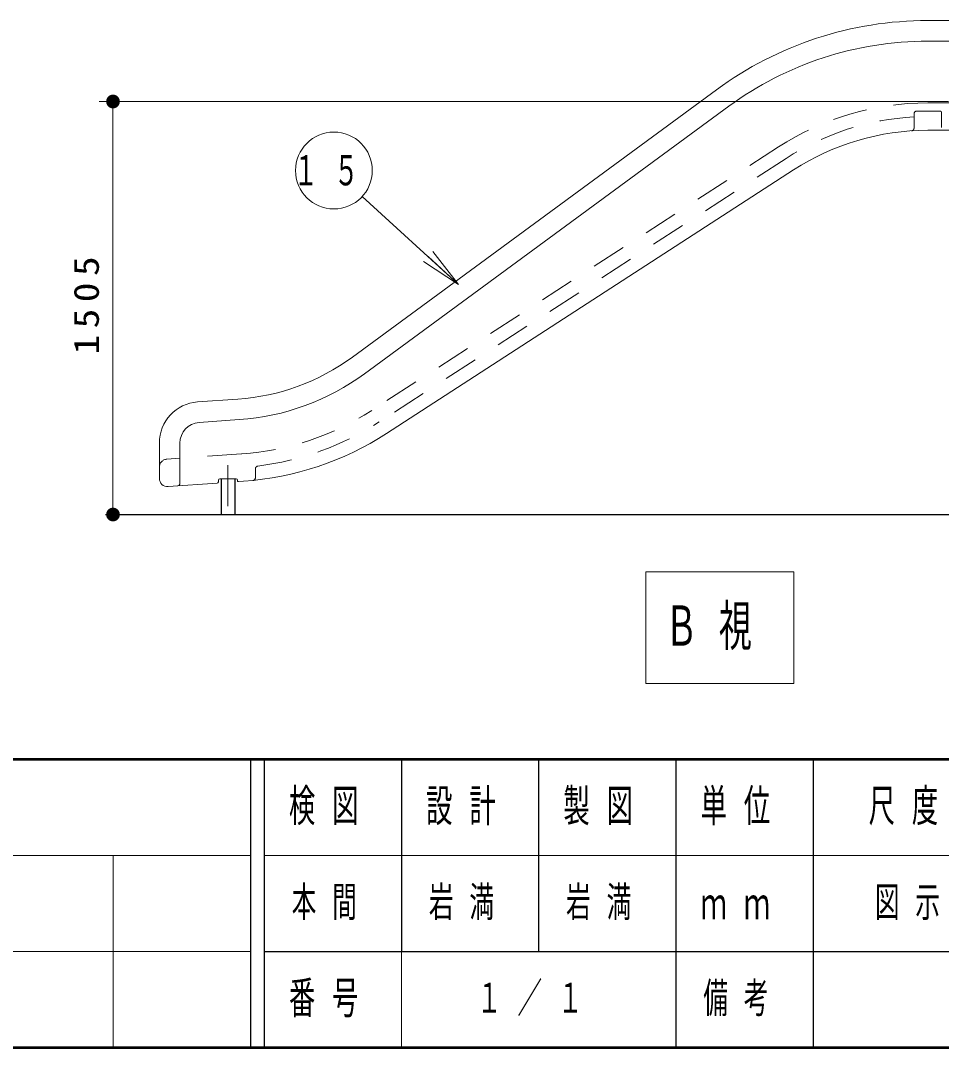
# Model space of a CAD drawing. Units: millimetres on the paper, scale 1:50. Extents: x -385 to 420, y 0 to 267.
# Drawn here: x -260.3 to -193.1, y 0 to 74.8 of the extents above; entities that cross this region are included whole.
import ezdxf

# ---------------------------------------------------------------- set-up
doc = ezdxf.new("R2010")
doc.units = ezdxf.units.MM
doc.linetypes.add('USER1', pattern=[4.5, 2.5, -2])
doc.linetypes.add('USER2', pattern=[6, 3, -1, 1, -1])
doc.layers.add('1_50', color=7, linetype='Continuous', lineweight=25)
doc.layers.add('LY_3', color=7, linetype='Continuous', lineweight=13)
doc.layers.add('LY_4', color=7, linetype='Continuous')
doc.styles.add('ＭＳ ゴシック', font='')
doc.styles.get('ＭＳ ゴシック').set_extended_font_data('MS Gothic')

# ---------------------------------------------------------------- blocks, each defined once
blk = doc.blocks.new('filled_dot')
at = {"color": 0, "linetype": 'Continuous', "lineweight": -2, "const_width": 1.25}
blk.add_lwpolyline([(-0.625, 0, 1), (0.625, 0, 1)], format="xyb", close=True, dxfattribs=at)

msp = doc.modelspace()

# ---------------------------------------------------------------- linework, layer by layer
at = {"layer": '1_50', "lineweight": 13}
for p, q in [((-192.344, 74.838), (-194.144, 74.838)), ((-192.144, 73.338), (-194.144, 73.338)), ((-236.07, 50.312), (-209.531, 69.796)), ((-192.624, 68.938), (-254.521, 68.938)), ((-253.521, 38.838), (-253.521, 68.938)), ((-235.182, 49.103), (-208.643, 68.587)), ((-192.344, 66.838), (-194.144, 66.838)), ((-203.928, 63.946), (-233.58, 44.743)), ((-228.344, 55.612), (-235.355, 62.019)), ((-228.344, 55.612), (-230.558, 57.636)), ((-230.221, 58.005), (-228.344, 55.612)), ((-228.344, 55.612), (-230.895, 57.267)), ((-244.423, 47.248), (-247.353, 47.043)), ((-244.318, 45.752), (-247.248, 45.547)), ((-250.144, 44.05), (-250.144, 41.477)), ((-248.644, 44.05), (-248.644, 41.125)), ((-245.844, 41.338), (-245.844, 41.227)), ((-244.544, 41.438), (-245.744, 41.438)), ((-244.444, 41.338), (-244.444, 41.296)), ((-244.004, 41.263), (-244.38, 41.236)), ((-245.937, 41.127), (-249.502, 40.878)), ((-214.699, 34.651), (-214.699, 26.518)), ((-203.899, 34.651), (-214.699, 34.651)), ((-203.899, 26.518), (-203.899, 34.651)), ((-214.699, 26.518), (-203.899, 26.518))]:
    msp.add_line(p, q, dxfattribs=at)
at = {"layer": '1_50', "linetype": 'USER1', "lineweight": 13}
for p, q in [((-193.244, 68.238), (-194.944, 68.238)), ((-192.144, 68.838), (-194.144, 68.838)), ((-193.144, 68.138), (-193.144, 67.038)), ((-195.144, 68.038), (-195.144, 66.999)), ((-205.016, 65.625), (-234.667, 46.422)), ((-204.472, 64.786), (-234.124, 45.583)), ((-244.144, 43.258), (-249.586, 42.877)), ((-243.144, 42.168), (-243.144, 41.52))]:
    msp.add_line(p, q, dxfattribs=at)
at = {"layer": '1_50', "linetype": 'USER2', "lineweight": 13}
msp.add_line((-245.144, 42.438), (-245.144, 38.838), dxfattribs=at)
at = {"layer": '1_50', "color": 131}
for p, q in [((-245.644, 41.438), (-245.644, 38.838)), ((-244.644, 41.438), (-244.644, 38.838))]:
    msp.add_line(p, q, dxfattribs=at)
at = {"layer": '1_50'}
msp.add_line((-254.078, 38.838), (-165.099, 38.838), dxfattribs=at)
at = {"layer": '1_50', "lineweight": 13}
msp.add_circle((-237.422, 63.908), 2.8, dxfattribs=at)
for centre, radius, start, end in [((-194.144, 48.838), 26, 90, 126.28527), ((-194.144, 48.838), 24.5, 90, 126.28527), ((-194.144, 48.838), 18, 90, 122.92827), ((-245.539, 63.209), 16, 274, 306.28527), ((-245.539, 63.209), 17.5, 274, 306.28527), ((-247.144, 44.05), 3, 94, 180), ((-247.144, 44.05), 1.5, 94, 180), ((-245.539, 63.209), 22, 274, 302.92827), ((-249.544, 41.477), 0.6, 180, 274), ((-245.944, 41.227), 0.1, 274, 0), ((-245.744, 41.338), 0.1, 90, 180), ((-244.544, 41.338), 0.1, 0, 90), ((-244.384, 41.296), 0.06, 180, 274), ((-248.844, 41.125), 0.2, 274, 0)]:
    msp.add_arc(centre, radius, start, end, dxfattribs=at)
at = {"layer": '1_50', "linetype": 'USER1', "lineweight": 13}
for centre, radius, start, end in [((-194.144, 48.838), 20, 90, 122.92827), ((-194.944, 68.038), 0.2, 90, 180), ((-193.244, 68.138), 0.1, 0, 90), ((-194.144, 48.838), 19, 93.01696, 122.92827), ((-195.344, 66.999), 0.2, 273.78049, 0), ((-245.539, 63.209), 20, 274, 302.92827), ((-245.539, 63.209), 21, 277.03131, 302.92827), ((-249.544, 42.279), 0.6, 94, 180), ((-242.944, 42.168), 0.2, 97.03131, 180), ((-243.344, 41.52), 0.2, 275.77914, 0)]:
    msp.add_arc(centre, radius, start, end, dxfattribs=at)
at = {"layer": 'LY_3', "lineweight": 50}
for p, q in [((-385, 21), (0, 21)), ((-385, 0), (0, 0))]:
    msp.add_line(p, q, dxfattribs=at)
at = {"layer": 'LY_3', "color": 211, "lineweight": 25}
for p, q in [((-243.5, 21), (-243.5, 0)), ((-242.5, 21), (-242.5, 0)), ((-232.5, 21), (-232.5, 7)), ((-222.5, 21), (-222.5, 7)), ((-212.5, 21), (-212.5, 0)), ((-202.5, 21), (-202.5, 7)), ((-242.5, 7), (0, 7))]:
    msp.add_line(p, q, dxfattribs=at)
at = {"layer": 'LY_3'}
for p, q in [((-385, 14), (-243.5, 14)), ((-253.5, 14), (-253.5, 0)), ((-242.5, 14), (-187.5, 14)), ((-385, 7), (-243.5, 7)), ((-232.5, 7), (-232.5, 0))]:
    msp.add_line(p, q, dxfattribs=at)
at = {"layer": 'LY_3', "lineweight": 25}
msp.add_line((-202.5, 7), (-202.5, 0), dxfattribs=at)

# ---------------------------------------------------------------- block references
at = {"layer": '1_50', "lineweight": 13, "xscale": 0.4, "yscale": 0.4}
for p, rotation in [((-253.521, 68.938), 270), ((-253.521, 38.838), 90)]:
    msp.add_blockref('filled_dot', p, dxfattribs=dict(at, rotation=rotation))

# ---------------------------------------------------------------- texts
at = {"layer": '1_50', "style": 'ＭＳ ゴシック'}
for s, insert, char_height, attachment_point in [('\\T1.64;\\W0.6;１５', (-237.422, 63.908), 2.199, 5), ('\\T1.64;\\W0.6;Ｂ視', (-213.299, 30.584), 2.933, 4)]:
    msp.add_mtext(s, dxfattribs=dict(at, insert=insert, char_height=char_height, attachment_point=attachment_point))
at = {"layer": '1_50', "insert": (-254.521, 54.311), "char_height": 1.833, "attachment_point": 8, "rotation": 90, "style": 'ＭＳ ゴシック'}
msp.add_mtext('\\T1.33;\\W1.15;1505', dxfattribs=at)
at = {"layer": 'LY_3', "color": 4, "attachment_point": 4, "style": 'ＭＳ ゴシック'}
for s, insert, char_height in [('\\T1.64;\\W0.6;検図', (-240.7, 17.5), 2.346), ('\\T1.64;\\W0.6;設計', (-230.7, 17.5), 2.346), ('\\T1.64;\\W0.6;製図', (-220.7, 17.5), 2.346), ('\\T1.64;\\W0.6;単位', (-210.7, 17.5), 2.346), ('\\T1.64;\\W0.6;尺度', (-198.45, 17.5), 2.346), ('\\T1.64;\\W0.6;ｍｍ', (-210.7, 10.5), 2.346), ('\\T1.64;\\W0.6;番号', (-240.7, 3.5), 2.346), ('\\T1.64;\\W0.6;備考', (-210.5, 3.5), 2.199)]:
    msp.add_mtext(s, dxfattribs=dict(at, insert=insert, char_height=char_height))
at = {"layer": 'LY_4', "char_height": 2.199, "attachment_point": 4, "style": 'ＭＳ ゴシック'}
for s, insert in [('\\T1.64;\\W0.6;本間', (-240.5, 10.5)), ('\\T1.64;\\W0.6;岩満', (-230.5, 10.5)), ('\\T1.64;\\W0.6;岩満', (-220.5, 10.5)), ('\\T1.64;\\W0.6;図示', (-198, 10.5)), ('\\T1.64;\\W0.6;１／１', (-227, 3.5))]:
    msp.add_mtext(s, dxfattribs=dict(at, insert=insert))

doc.saveas('drawing.dxf')
